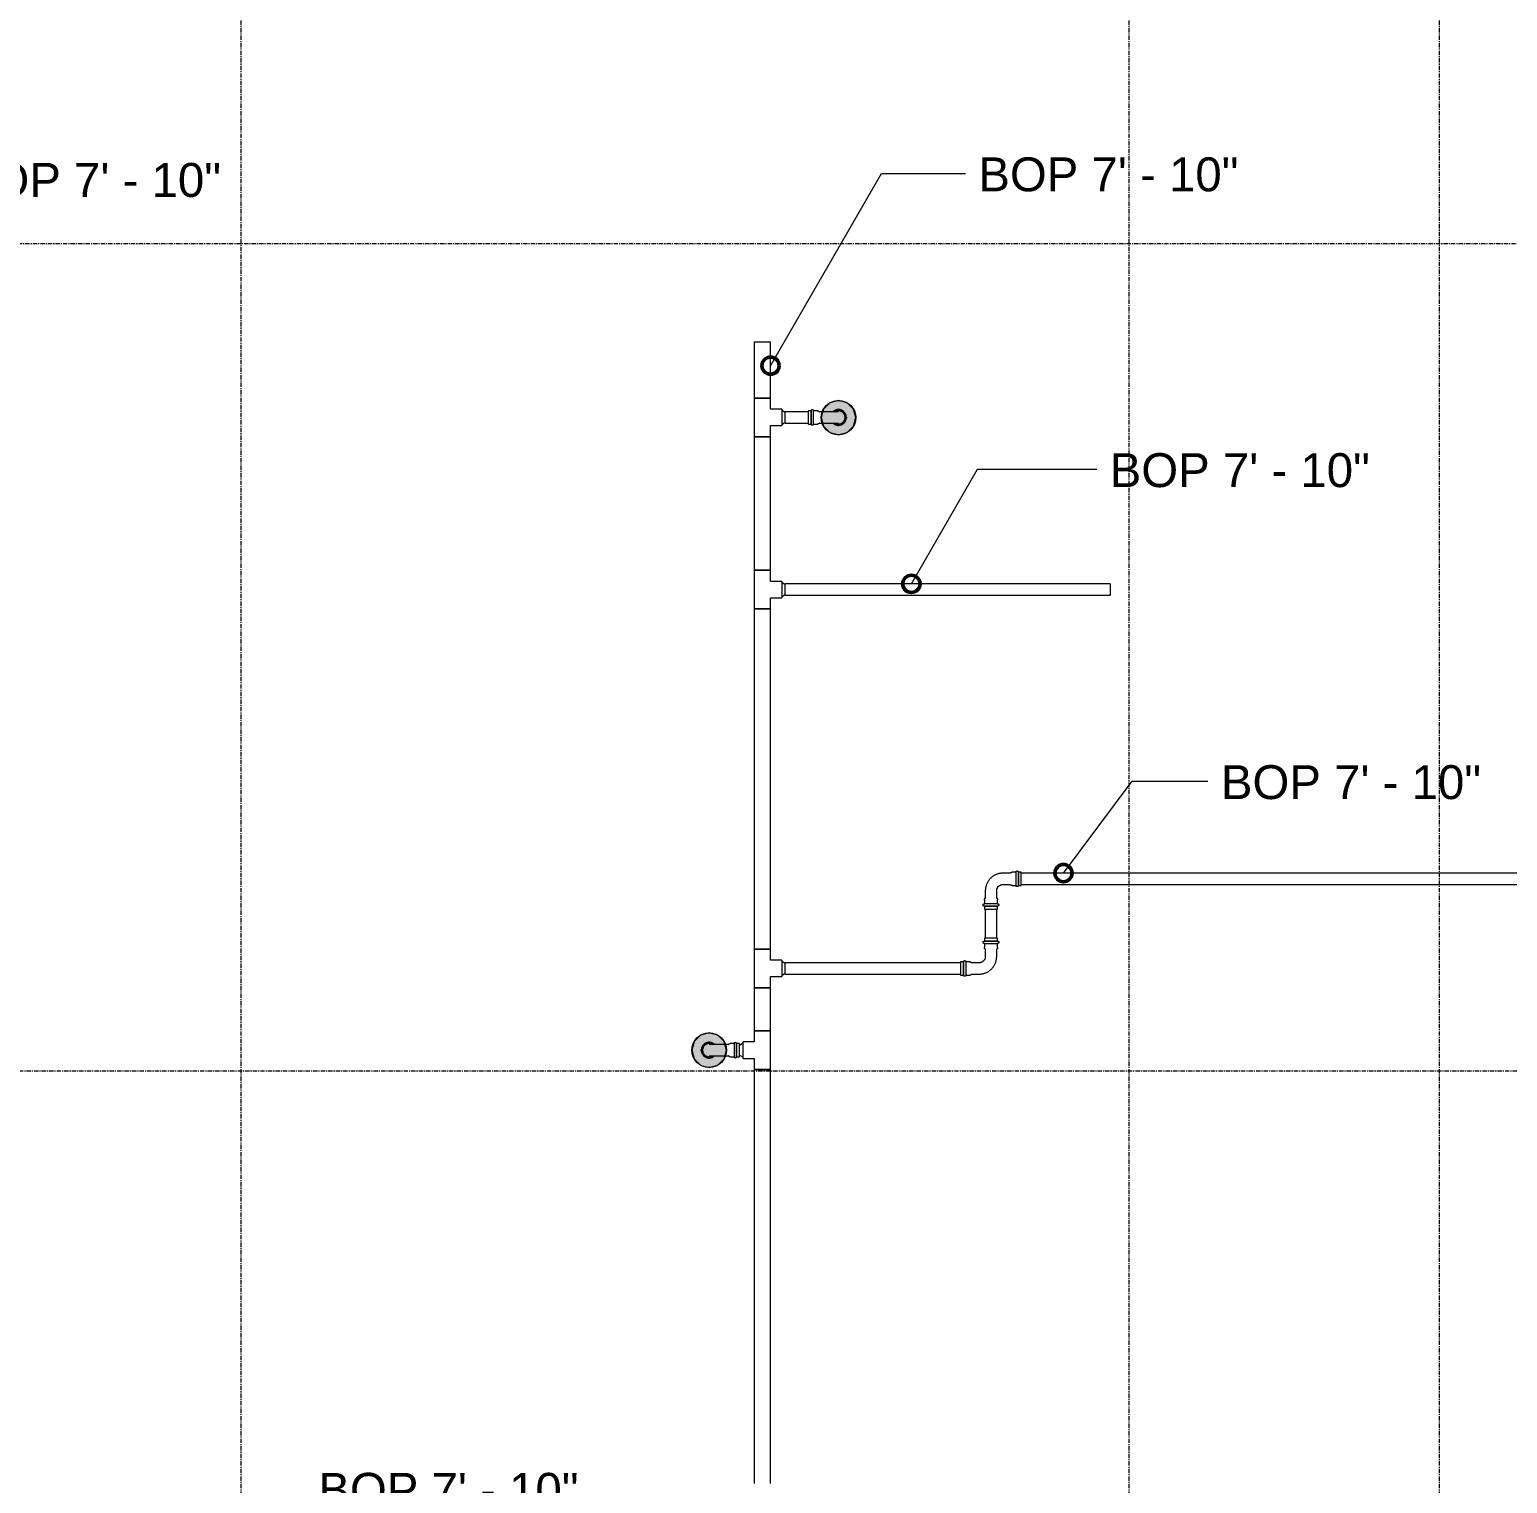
# Model space of a CAD drawing. Header units: inches. Extents: x -3679 to 241, y -496 to 1784.
# Drawn here: x -1932.5 to -1761.1, y 915.2 to 1083.8 of the extents above; entities that cross this region are included whole.
import ezdxf

# ---------------------------------------------------------------- set-up
doc = ezdxf.new("R2010")
doc.units = ezdxf.units.IN
doc.header["$MEASUREMENT"] = 0
doc.linetypes.add('Grid Line', pattern=[0.875, 0.5, -0.125, 0.125, -0.125])
for name, color, linetype, lineweight in [('A-ANNO-NOTE', 250, 'Continuous', 9), ('G-ANNO-DIMS', 251, 'Continuous', 9), ('P-PIPE', 1, 'Continuous', 9), ('P-PIPE-CNTR', 1, 'Continuous', 9), ('S-GRID', 8, 'Continuous', 9)]:
    doc.layers.add(name, color=color, linetype=linetype, lineweight=lineweight)
doc.styles.add('Arial', font='arial.ttf', dxfattribs={"height": 3.934132})

# ---------------------------------------------------------------- blocks, each defined once
blk = doc.blocks.new('Victaulic-VicPress316-Elbow 90-45deg Style P568_P571 - Standard-V2-SECOND LEVEL')
at = {"layer": 'P-PIPE'}
for p, q in [((-3203.7, 731.1), (-3203.7, 730.2)), ((-3202.39, 730.21), (-3202.39, 731.1)), ((-3203.81, 730.05), (-3203.81, 729.6)), ((-3203.05, 729.6), (-3203.81, 729.6)), ((-3203.81, 729.31), (-3203.81, 728.97)), ((-3203.05, 729.31), (-3203.81, 729.31)), ((-3203.81, 728.97), (-3203.05, 728.97)), ((-3202.28, 729.6), (-3203.05, 729.6)), ((-3202.28, 729.31), (-3203.05, 729.31)), ((-3203.05, 728.97), (-3202.28, 728.97)), ((-3202.28, 729.6), (-3202.28, 730.05)), ((-3202.28, 728.97), (-3202.28, 729.31))]:
    blk.add_line(p, q, dxfattribs=at)
at = {"layer": 'P-PIPE', "flags": 128}
for points in [[(-3203.05, 733.4), (-3203.08, 733.4), (-3203.12, 733.4), (-3203.16, 733.4), (-3203.19, 733.39), (-3203.23, 733.38), (-3203.26, 733.38), (-3203.3, 733.37), (-3203.33, 733.36), (-3203.37, 733.34), (-3203.4, 733.33), (-3203.43, 733.32), (-3203.47, 733.3), (-3203.5, 733.28), (-3203.53, 733.26), (-3203.56, 733.24), (-3203.59, 733.22), (-3203.62, 733.2), (-3203.65, 733.18), (-3203.67, 733.15), (-3203.7, 733.13), (-3203.73, 733.1), (-3203.75, 733.07), (-3203.77, 733.04), (-3203.79, 733.01), (-3203.81, 732.98), (-3203.83, 732.95), (-3203.85, 732.92), (-3203.87, 732.89), (-3203.88, 732.85), (-3203.9, 732.82), (-3203.91, 732.79), (-3203.92, 732.75), (-3203.93, 732.72), (-3203.94, 732.68), (-3203.94, 732.65), (-3203.95, 732.61), (-3203.95, 732.57), (-3203.96, 732.54), (-3203.96, 732.5), (-3203.96, 732.46), (-3203.96, 732.43), (-3203.95, 732.39), (-3203.95, 732.35), (-3203.94, 732.32), (-3203.93, 732.28), (-3203.93, 732.25), (-3203.91, 732.21), (-3203.9, 732.18), (-3203.89, 732.14), (-3203.88, 732.11), (-3203.86, 732.08), (-3203.84, 732.05), (-3203.82, 732.01), (-3203.8, 731.98), (-3203.78, 731.95), (-3203.76, 731.92), (-3203.74, 731.9), (-3203.71, 731.87)], [(-3203.05, 733.26), (-3203.08, 733.26), (-3203.11, 733.25), (-3203.14, 733.25), (-3203.17, 733.25), (-3203.2, 733.24), (-3203.23, 733.23), (-3203.26, 733.23), (-3203.29, 733.22), (-3203.32, 733.21), (-3203.34, 733.2), (-3203.37, 733.18), (-3203.4, 733.17), (-3203.43, 733.16), (-3203.45, 733.14), (-3203.48, 733.12), (-3203.5, 733.1), (-3203.53, 733.09), (-3203.55, 733.07), (-3203.57, 733.05), (-3203.6, 733.02), (-3203.62, 733), (-3203.64, 732.98), (-3203.66, 732.95), (-3203.67, 732.93), (-3203.69, 732.9), (-3203.71, 732.88), (-3203.72, 732.85), (-3203.74, 732.82), (-3203.75, 732.8), (-3203.76, 732.77), (-3203.77, 732.74), (-3203.78, 732.71), (-3203.79, 732.68), (-3203.8, 732.65), (-3203.8, 732.62), (-3203.81, 732.59), (-3203.81, 732.56), (-3203.81, 732.53), (-3203.81, 732.5), (-3203.81, 732.47), (-3203.81, 732.44), (-3203.81, 732.41), (-3203.8, 732.38), (-3203.8, 732.35), (-3203.79, 732.32), (-3203.78, 732.29), (-3203.78, 732.26), (-3203.77, 732.23), (-3203.76, 732.2), (-3203.74, 732.17), (-3203.73, 732.14), (-3203.72, 732.12), (-3203.7, 732.1)], [(-3203.7, 732.49), (-3203.7, 732.49), (-3203.7, 732.49), (-3203.7, 732.48), (-3203.7, 732.47), (-3203.7, 732.46), (-3203.7, 732.45), (-3203.7, 732.44), (-3203.7, 732.42), (-3203.7, 732.4), (-3203.7, 732.38), (-3203.7, 732.36), (-3203.7, 732.33), (-3203.7, 732.31), (-3203.7, 732.28), (-3203.7, 732.25), (-3203.7, 732.21), (-3203.7, 732.18), (-3203.7, 732.14), (-3203.7, 732.11), (-3203.7, 732.07), (-3203.7, 732.03), (-3203.7, 731.98), (-3203.7, 731.94), (-3203.7, 731.9), (-3203.7, 731.85), (-3203.7, 731.8), (-3203.7, 731.75), (-3203.7, 731.7), (-3203.7, 731.65), (-3203.7, 731.6), (-3203.7, 731.55), (-3203.7, 731.5), (-3203.7, 731.44), (-3203.7, 731.39), (-3203.7, 731.33), (-3203.7, 731.28), (-3203.7, 731.22), (-3203.7, 731.17), (-3203.7, 731.11), (-3203.7, 731.1)], [(-3202.39, 731.86), (-3202.37, 731.88), (-3202.34, 731.91), (-3202.32, 731.94), (-3202.3, 731.97), (-3202.28, 732), (-3202.26, 732.03), (-3202.24, 732.06), (-3202.23, 732.09), (-3202.21, 732.13), (-3202.2, 732.16), (-3202.18, 732.19), (-3202.17, 732.23), (-3202.16, 732.26), (-3202.15, 732.3), (-3202.15, 732.33), (-3202.14, 732.37), (-3202.14, 732.41), (-3202.14, 732.44), (-3202.13, 732.48), (-3202.13, 732.52), (-3202.14, 732.55), (-3202.14, 732.59), (-3202.14, 732.63), (-3202.15, 732.66), (-3202.16, 732.7), (-3202.17, 732.73), (-3202.18, 732.77), (-3202.19, 732.8), (-3202.2, 732.84), (-3202.22, 732.87), (-3202.23, 732.9), (-3202.25, 732.93), (-3202.27, 732.97), (-3202.29, 733), (-3202.31, 733.03), (-3202.33, 733.06), (-3202.35, 733.08), (-3202.38, 733.11), (-3202.4, 733.14), (-3202.43, 733.16), (-3202.46, 733.19), (-3202.49, 733.21), (-3202.51, 733.23), (-3202.55, 733.25), (-3202.58, 733.27), (-3202.61, 733.29), (-3202.64, 733.31), (-3202.67, 733.32), (-3202.71, 733.34), (-3202.74, 733.35), (-3202.78, 733.36), (-3202.81, 733.37), (-3202.85, 733.38), (-3202.88, 733.39), (-3202.92, 733.39), (-3202.95, 733.4), (-3202.99, 733.4), (-3203.03, 733.4), (-3203.05, 733.4)], [(-3202.39, 732.1), (-3202.37, 732.13), (-3202.36, 732.16), (-3202.34, 732.18), (-3202.33, 732.21), (-3202.32, 732.24), (-3202.31, 732.27), (-3202.3, 732.3), (-3202.3, 732.33), (-3202.29, 732.36), (-3202.29, 732.39), (-3202.28, 732.42), (-3202.28, 732.45), (-3202.28, 732.48), (-3202.28, 732.51), (-3202.28, 732.54), (-3202.28, 732.57), (-3202.29, 732.6), (-3202.29, 732.63), (-3202.3, 732.66), (-3202.31, 732.69), (-3202.32, 732.72), (-3202.33, 732.75), (-3202.34, 732.78), (-3202.35, 732.81), (-3202.36, 732.84), (-3202.38, 732.86), (-3202.39, 732.89), (-3202.41, 732.92), (-3202.43, 732.94), (-3202.44, 732.97), (-3202.46, 732.99), (-3202.48, 733.01), (-3202.51, 733.03), (-3202.53, 733.06), (-3202.55, 733.08), (-3202.58, 733.09), (-3202.6, 733.11), (-3202.62, 733.13), (-3202.65, 733.15), (-3202.68, 733.16), (-3202.7, 733.18), (-3202.73, 733.19), (-3202.76, 733.2), (-3202.79, 733.21), (-3202.82, 733.22), (-3202.85, 733.23), (-3202.88, 733.24), (-3202.91, 733.24), (-3202.94, 733.25), (-3202.97, 733.25), (-3203, 733.26), (-3203.03, 733.26), (-3203.05, 733.26)], [(-3202.39, 731.1), (-3202.39, 731.15), (-3202.39, 731.21), (-3202.39, 731.26), (-3202.39, 731.32), (-3202.39, 731.37), (-3202.39, 731.43), (-3202.39, 731.48), (-3202.39, 731.54), (-3202.39, 731.59), (-3202.39, 731.64), (-3202.39, 731.69), (-3202.39, 731.74), (-3202.39, 731.79), (-3202.39, 731.84), (-3202.39, 731.88), (-3202.39, 731.93), (-3202.39, 731.97), (-3202.39, 732.02), (-3202.39, 732.06), (-3202.39, 732.1), (-3202.39, 732.13), (-3202.39, 732.17), (-3202.39, 732.21), (-3202.39, 732.24), (-3202.39, 732.27), (-3202.39, 732.3), (-3202.39, 732.33), (-3202.39, 732.35), (-3202.39, 732.37), (-3202.39, 732.4), (-3202.39, 732.41), (-3202.39, 732.43), (-3202.39, 732.45), (-3202.39, 732.46), (-3202.39, 732.47), (-3202.39, 732.48), (-3202.39, 732.48), (-3202.39, 732.49), (-3202.39, 732.49), (-3202.39, 732.49)], [(-3203.81, 729.31), (-3203.82, 729.31), (-3203.82, 729.31), (-3203.83, 729.31), (-3203.84, 729.31), (-3203.84, 729.31), (-3203.85, 729.31), (-3203.85, 729.31), (-3203.86, 729.32), (-3203.86, 729.32), (-3203.87, 729.32), (-3203.87, 729.32), (-3203.88, 729.32), (-3203.88, 729.33), (-3203.89, 729.33), (-3203.89, 729.33), (-3203.9, 729.34), (-3203.9, 729.34), (-3203.91, 729.34), (-3203.91, 729.35), (-3203.92, 729.35), (-3203.92, 729.36), (-3203.92, 729.36), (-3203.93, 729.37), (-3203.93, 729.37), (-3203.93, 729.38), (-3203.94, 729.38), (-3203.94, 729.39), (-3203.94, 729.39), (-3203.95, 729.4), (-3203.95, 729.4), (-3203.95, 729.41), (-3203.95, 729.41), (-3203.95, 729.42), (-3203.95, 729.42), (-3203.96, 729.43), (-3203.96, 729.44), (-3203.96, 729.44), (-3203.96, 729.45), (-3203.96, 729.45), (-3203.96, 729.46), (-3203.96, 729.46), (-3203.96, 729.47), (-3203.96, 729.48), (-3203.96, 729.48), (-3203.95, 729.49), (-3203.95, 729.49), (-3203.95, 729.5), (-3203.95, 729.5), (-3203.95, 729.51), (-3203.94, 729.51), (-3203.94, 729.52), (-3203.94, 729.52), (-3203.94, 729.53), (-3203.93, 729.53), (-3203.93, 729.54), (-3203.93, 729.54), (-3203.92, 729.55), (-3203.92, 729.55), (-3203.92, 729.56), (-3203.91, 729.56), (-3203.91, 729.57), (-3203.9, 729.57), (-3203.9, 729.57), (-3203.89, 729.58), (-3203.89, 729.58), (-3203.88, 729.58), (-3203.88, 729.58), (-3203.87, 729.59), (-3203.87, 729.59), (-3203.86, 729.59), (-3203.86, 729.59), (-3203.85, 729.59), (-3203.84, 729.6), (-3203.84, 729.6), (-3203.83, 729.6), (-3203.83, 729.6), (-3203.82, 729.6), (-3203.82, 729.6), (-3203.81, 729.6)], [(-3203.81, 730.05), (-3203.81, 730.06), (-3203.81, 730.07), (-3203.81, 730.08), (-3203.81, 730.09), (-3203.81, 730.11), (-3203.8, 730.12), (-3203.8, 730.13), (-3203.8, 730.14), (-3203.8, 730.15), (-3203.79, 730.16), (-3203.79, 730.17), (-3203.78, 730.18), (-3203.78, 730.19), (-3203.77, 730.2), (-3203.76, 730.2), (-3203.76, 730.21), (-3203.75, 730.22), (-3203.74, 730.23), (-3203.74, 730.24), (-3203.73, 730.25), (-3203.72, 730.25), (-3203.71, 730.26), (-3203.71, 730.27), (-3203.7, 730.27)], [(-3203.05, 729.6), (-3203.08, 729.6), (-3203.11, 729.6), (-3203.14, 729.6), (-3203.17, 729.6), (-3203.2, 729.6), (-3203.23, 729.6), (-3203.26, 729.6), (-3203.29, 729.6), (-3203.32, 729.6), (-3203.34, 729.6), (-3203.37, 729.6), (-3203.4, 729.6), (-3203.43, 729.6), (-3203.45, 729.6), (-3203.48, 729.6), (-3203.5, 729.6), (-3203.53, 729.6), (-3203.55, 729.6), (-3203.57, 729.6), (-3203.6, 729.6), (-3203.62, 729.6), (-3203.64, 729.6), (-3203.66, 729.6), (-3203.67, 729.6), (-3203.69, 729.6), (-3203.71, 729.6), (-3203.72, 729.6), (-3203.74, 729.6), (-3203.75, 729.6), (-3203.76, 729.6), (-3203.77, 729.6), (-3203.78, 729.6), (-3203.79, 729.6), (-3203.8, 729.6), (-3203.8, 729.6), (-3203.81, 729.6), (-3203.81, 729.6), (-3203.81, 729.6), (-3203.81, 729.6), (-3203.81, 729.6)], [(-3203.81, 729.6), (-3203.81, 729.6), (-3203.81, 729.6), (-3203.81, 729.6), (-3203.8, 729.6), (-3203.8, 729.6), (-3203.79, 729.6), (-3203.78, 729.6), (-3203.77, 729.6)], [(-3203.77, 729.31), (-3203.78, 729.31), (-3203.79, 729.31), (-3203.8, 729.31), (-3203.8, 729.31), (-3203.81, 729.31), (-3203.81, 729.31), (-3203.81, 729.31), (-3203.81, 729.31), (-3203.81, 729.31)], [(-3203.81, 729.31), (-3203.81, 729.31), (-3203.81, 729.31), (-3203.81, 729.31), (-3203.8, 729.31), (-3203.8, 729.31), (-3203.79, 729.31), (-3203.78, 729.31), (-3203.77, 729.31), (-3203.76, 729.31), (-3203.75, 729.31), (-3203.74, 729.31), (-3203.73, 729.31), (-3203.71, 729.31), (-3203.7, 729.31), (-3203.68, 729.31), (-3203.66, 729.31), (-3203.64, 729.31), (-3203.62, 729.31), (-3203.6, 729.31), (-3203.58, 729.31), (-3203.56, 729.31), (-3203.53, 729.31), (-3203.51, 729.31), (-3203.49, 729.31), (-3203.46, 729.31), (-3203.43, 729.31), (-3203.41, 729.31), (-3203.38, 729.31), (-3203.35, 729.31), (-3203.32, 729.31), (-3203.29, 729.31), (-3203.27, 729.31), (-3203.24, 729.31), (-3203.21, 729.31), (-3203.18, 729.31), (-3203.15, 729.31), (-3203.12, 729.31), (-3203.08, 729.31), (-3203.05, 729.31), (-3203.05, 729.31)], [(-3202.28, 729.6), (-3202.28, 729.6), (-3202.28, 729.6), (-3202.29, 729.6), (-3202.29, 729.6), (-3202.29, 729.6), (-3202.3, 729.6), (-3202.31, 729.6), (-3202.32, 729.6), (-3202.33, 729.6), (-3202.34, 729.6), (-3202.35, 729.6), (-3202.37, 729.6), (-3202.38, 729.6), (-3202.4, 729.6), (-3202.41, 729.6), (-3202.43, 729.6), (-3202.45, 729.6), (-3202.47, 729.6), (-3202.49, 729.6), (-3202.51, 729.6), (-3202.53, 729.6), (-3202.56, 729.6), (-3202.58, 729.6), (-3202.61, 729.6), (-3202.63, 729.6), (-3202.66, 729.6), (-3202.68, 729.6), (-3202.71, 729.6), (-3202.74, 729.6), (-3202.77, 729.6), (-3202.8, 729.6), (-3202.83, 729.6), (-3202.86, 729.6), (-3202.89, 729.6), (-3202.92, 729.6), (-3202.95, 729.6), (-3202.98, 729.6), (-3203.01, 729.6), (-3203.04, 729.6), (-3203.05, 729.6)], [(-3203.05, 729.31), (-3203.02, 729.31), (-3202.98, 729.31), (-3202.95, 729.31), (-3202.92, 729.31), (-3202.89, 729.31), (-3202.86, 729.31), (-3202.83, 729.31), (-3202.8, 729.31), (-3202.78, 729.31), (-3202.75, 729.31), (-3202.72, 729.31), (-3202.69, 729.31), (-3202.67, 729.31), (-3202.64, 729.31), (-3202.61, 729.31), (-3202.59, 729.31), (-3202.56, 729.31), (-3202.54, 729.31), (-3202.52, 729.31), (-3202.5, 729.31), (-3202.48, 729.31), (-3202.46, 729.31), (-3202.44, 729.31), (-3202.42, 729.31), (-3202.4, 729.31), (-3202.39, 729.31), (-3202.37, 729.31), (-3202.36, 729.31), (-3202.34, 729.31), (-3202.33, 729.31), (-3202.32, 729.31), (-3202.31, 729.31), (-3202.3, 729.31), (-3202.3, 729.31), (-3202.29, 729.31), (-3202.29, 729.31), (-3202.28, 729.31), (-3202.28, 729.31), (-3202.28, 729.31), (-3202.28, 729.31)], [(-3202.39, 730.27), (-3202.38, 730.26), (-3202.37, 730.26), (-3202.36, 730.25), (-3202.36, 730.24), (-3202.35, 730.23), (-3202.34, 730.22), (-3202.33, 730.22), (-3202.33, 730.21), (-3202.32, 730.2), (-3202.32, 730.19), (-3202.31, 730.18), (-3202.31, 730.17), (-3202.3, 730.16), (-3202.3, 730.15), (-3202.29, 730.14), (-3202.29, 730.13), (-3202.29, 730.12), (-3202.29, 730.11), (-3202.28, 730.1), (-3202.28, 730.09), (-3202.28, 730.07), (-3202.28, 730.06), (-3202.28, 730.05), (-3202.28, 730.05)], [(-3202.32, 729.6), (-3202.31, 729.6), (-3202.3, 729.6), (-3202.3, 729.6), (-3202.29, 729.6), (-3202.29, 729.6), (-3202.28, 729.6), (-3202.28, 729.6), (-3202.28, 729.6), (-3202.28, 729.6)], [(-3202.28, 729.31), (-3202.28, 729.31), (-3202.28, 729.31), (-3202.29, 729.31), (-3202.29, 729.31), (-3202.29, 729.31), (-3202.3, 729.31), (-3202.31, 729.31), (-3202.32, 729.31)], [(-3202.28, 729.6), (-3202.27, 729.6), (-3202.27, 729.6), (-3202.26, 729.6), (-3202.26, 729.6), (-3202.25, 729.6), (-3202.24, 729.6), (-3202.24, 729.59), (-3202.23, 729.59), (-3202.23, 729.59), (-3202.22, 729.59), (-3202.22, 729.59), (-3202.21, 729.58), (-3202.21, 729.58), (-3202.2, 729.58), (-3202.2, 729.57), (-3202.19, 729.57), (-3202.19, 729.57), (-3202.18, 729.56), (-3202.18, 729.56), (-3202.18, 729.56), (-3202.17, 729.55), (-3202.17, 729.55), (-3202.16, 729.54), (-3202.16, 729.54), (-3202.16, 729.53), (-3202.15, 729.53), (-3202.15, 729.52), (-3202.15, 729.52), (-3202.15, 729.51), (-3202.14, 729.51), (-3202.14, 729.5), (-3202.14, 729.5), (-3202.14, 729.49), (-3202.14, 729.48), (-3202.14, 729.48), (-3202.14, 729.47), (-3202.13, 729.47), (-3202.13, 729.46), (-3202.13, 729.46), (-3202.13, 729.45), (-3202.13, 729.44), (-3202.13, 729.44), (-3202.14, 729.43), (-3202.14, 729.43), (-3202.14, 729.42), (-3202.14, 729.42), (-3202.14, 729.41), (-3202.14, 729.4), (-3202.14, 729.4), (-3202.15, 729.39), (-3202.15, 729.39), (-3202.15, 729.38), (-3202.16, 729.38), (-3202.16, 729.37), (-3202.16, 729.37), (-3202.17, 729.36), (-3202.17, 729.36), (-3202.17, 729.35), (-3202.18, 729.35), (-3202.18, 729.35), (-3202.19, 729.34), (-3202.19, 729.34), (-3202.19, 729.34), (-3202.2, 729.33), (-3202.2, 729.33), (-3202.21, 729.33), (-3202.21, 729.32), (-3202.22, 729.32), (-3202.23, 729.32), (-3202.23, 729.32), (-3202.24, 729.32), (-3202.24, 729.31), (-3202.25, 729.31), (-3202.25, 729.31), (-3202.26, 729.31), (-3202.26, 729.31), (-3202.27, 729.31), (-3202.28, 729.31), (-3202.28, 729.31)]]:
    blk.add_lwpolyline(points, dxfattribs=at)
blk = doc.blocks.new('Victaulic-VicPress316-Elbow 90-45deg Style P568_P571 - Standard-V1-SECOND LEVEL')
at = {"layer": 'P-PIPE'}
for p, q in [((-0.77, 3.52), (-0.77, 3.18)), ((0.77, 3.52), (-0.77, 3.52)), ((0.77, 3.18), (0.77, 3.52)), ((-0.77, 3.18), (0.77, 3.18)), ((-0.77, 2.89), (-0.77, 2.44)), ((-0.77, 2.89), (0.77, 2.89)), ((-0.66, 2.28), (-0.66, 1.39)), ((0.66, 1.39), (0.66, 2.28)), ((0.77, 2.44), (0.77, 2.89)), ((-3.18, 0.77), (-3.52, 0.77)), ((-3.52, 0.77), (-3.52, -0.77)), ((-3.18, -0.77), (-3.18, 0.77)), ((-2.44, 0.77), (-2.89, 0.77)), ((-2.89, -0.77), (-2.89, 0.77)), ((-1.39, 0.66), (-2.28, 0.66)), ((-3.52, -0.77), (-3.18, -0.77)), ((-2.89, -0.77), (-2.44, -0.77)), ((-2.28, -0.66), (-1.39, -0.66))]:
    blk.add_line(p, q, dxfattribs=at)
at = {"layer": 'P-PIPE', "flags": 128}
for points in [[(-0.77, 2.89), (-0.77, 2.89), (-0.78, 2.89), (-0.78, 2.89), (-0.79, 2.89), (-0.8, 2.89), (-0.8, 2.89), (-0.81, 2.9), (-0.81, 2.9), (-0.82, 2.9), (-0.82, 2.9), (-0.83, 2.9), (-0.83, 2.91), (-0.84, 2.91), (-0.84, 2.91), (-0.85, 2.92), (-0.85, 2.92), (-0.86, 2.92), (-0.86, 2.93), (-0.87, 2.93), (-0.87, 2.93), (-0.87, 2.94), (-0.88, 2.94), (-0.88, 2.95), (-0.89, 2.95), (-0.89, 2.96), (-0.89, 2.96), (-0.89, 2.97), (-0.9, 2.97), (-0.9, 2.98), (-0.9, 2.98), (-0.9, 2.99), (-0.91, 2.99), (-0.91, 3), (-0.91, 3.01), (-0.91, 3.01), (-0.91, 3.02), (-0.91, 3.02), (-0.91, 3.03), (-0.91, 3.03), (-0.91, 3.04), (-0.91, 3.05), (-0.91, 3.05), (-0.91, 3.06), (-0.91, 3.06), (-0.91, 3.07), (-0.91, 3.07), (-0.91, 3.08), (-0.9, 3.09), (-0.9, 3.09), (-0.9, 3.1), (-0.9, 3.1), (-0.89, 3.11), (-0.89, 3.11), (-0.89, 3.12), (-0.88, 3.12), (-0.88, 3.13), (-0.88, 3.13), (-0.87, 3.14), (-0.87, 3.14), (-0.86, 3.14), (-0.86, 3.15), (-0.86, 3.15), (-0.85, 3.15), (-0.85, 3.16), (-0.84, 3.16), (-0.84, 3.16), (-0.83, 3.17), (-0.83, 3.17), (-0.82, 3.17), (-0.82, 3.17), (-0.81, 3.17), (-0.8, 3.18), (-0.8, 3.18), (-0.79, 3.18), (-0.79, 3.18), (-0.78, 3.18), (-0.78, 3.18), (-0.77, 3.18), (-0.77, 3.18)], [(0.77, 3.18), (0.77, 3.18), (0.76, 3.18), (0.76, 3.18), (0.76, 3.18), (0.75, 3.18), (0.74, 3.18), (0.74, 3.18), (0.73, 3.18), (0.72, 3.18), (0.71, 3.18), (0.69, 3.18), (0.68, 3.18), (0.67, 3.18), (0.65, 3.18), (0.63, 3.18), (0.61, 3.18), (0.6, 3.18), (0.58, 3.18), (0.56, 3.18), (0.53, 3.18), (0.51, 3.18), (0.49, 3.18), (0.46, 3.18), (0.44, 3.18), (0.41, 3.18), (0.39, 3.18), (0.36, 3.18), (0.33, 3.18), (0.31, 3.18), (0.28, 3.18), (0.25, 3.18), (0.22, 3.18), (0.19, 3.18), (0.16, 3.18), (0.13, 3.18), (0.1, 3.18), (0.07, 3.18), (0.04, 3.18), (0.01, 3.18), (-0.02, 3.18), (-0.05, 3.18), (-0.08, 3.18), (-0.11, 3.18), (-0.14, 3.18), (-0.17, 3.18), (-0.2, 3.18), (-0.23, 3.18), (-0.26, 3.18), (-0.29, 3.18), (-0.32, 3.18), (-0.35, 3.18), (-0.37, 3.18), (-0.4, 3.18), (-0.43, 3.18), (-0.45, 3.18), (-0.48, 3.18), (-0.5, 3.18), (-0.52, 3.18), (-0.54, 3.18), (-0.57, 3.18), (-0.59, 3.18), (-0.6, 3.18), (-0.62, 3.18), (-0.64, 3.18), (-0.66, 3.18), (-0.67, 3.18), (-0.69, 3.18), (-0.7, 3.18), (-0.71, 3.18), (-0.72, 3.18), (-0.73, 3.18), (-0.74, 3.18), (-0.75, 3.18), (-0.75, 3.18), (-0.76, 3.18), (-0.76, 3.18), (-0.77, 3.18), (-0.77, 3.18), (-0.77, 3.18)], [(-0.77, 3.18), (-0.77, 3.18), (-0.76, 3.18), (-0.76, 3.18), (-0.76, 3.18), (-0.75, 3.18), (-0.74, 3.18), (-0.74, 3.18), (-0.73, 3.18)], [(-0.77, 2.89), (-0.77, 2.89), (-0.76, 2.89), (-0.76, 2.89), (-0.76, 2.89), (-0.75, 2.89), (-0.74, 2.89), (-0.74, 2.89), (-0.73, 2.89), (-0.72, 2.89), (-0.71, 2.89), (-0.69, 2.89), (-0.68, 2.89), (-0.67, 2.89), (-0.65, 2.89), (-0.63, 2.89), (-0.61, 2.89), (-0.6, 2.89), (-0.58, 2.89), (-0.56, 2.89), (-0.53, 2.89), (-0.51, 2.89), (-0.49, 2.89), (-0.46, 2.89), (-0.44, 2.89), (-0.41, 2.89), (-0.39, 2.89), (-0.36, 2.89), (-0.33, 2.89), (-0.31, 2.89), (-0.28, 2.89), (-0.25, 2.89), (-0.22, 2.89), (-0.19, 2.89), (-0.16, 2.89), (-0.13, 2.89), (-0.1, 2.89), (-0.07, 2.89), (-0.04, 2.89), (-0.01, 2.89), (0.02, 2.89), (0.05, 2.89), (0.08, 2.89), (0.11, 2.89), (0.14, 2.89), (0.17, 2.89), (0.2, 2.89), (0.23, 2.89), (0.26, 2.89), (0.29, 2.89), (0.32, 2.89), (0.35, 2.89), (0.37, 2.89), (0.4, 2.89), (0.43, 2.89), (0.45, 2.89), (0.48, 2.89), (0.5, 2.89), (0.52, 2.89), (0.54, 2.89), (0.57, 2.89), (0.59, 2.89), (0.6, 2.89), (0.62, 2.89), (0.64, 2.89), (0.66, 2.89), (0.67, 2.89), (0.69, 2.89), (0.7, 2.89), (0.71, 2.89), (0.72, 2.89), (0.73, 2.89), (0.74, 2.89), (0.75, 2.89), (0.75, 2.89), (0.76, 2.89), (0.76, 2.89), (0.77, 2.89), (0.77, 2.89), (0.77, 2.89)], [(-0.72, 2.89), (-0.73, 2.89), (-0.74, 2.89), (-0.75, 2.89), (-0.75, 2.89), (-0.76, 2.89), (-0.76, 2.89), (-0.77, 2.89), (-0.77, 2.89), (-0.77, 2.89)], [(-0.66, 2.22), (-0.67, 2.23), (-0.67, 2.23), (-0.68, 2.24), (-0.69, 2.25), (-0.7, 2.26), (-0.7, 2.27), (-0.71, 2.27), (-0.72, 2.28), (-0.72, 2.29), (-0.73, 2.3), (-0.73, 2.31), (-0.74, 2.32), (-0.74, 2.33), (-0.75, 2.34), (-0.75, 2.35), (-0.76, 2.36), (-0.76, 2.37), (-0.76, 2.38), (-0.76, 2.39), (-0.76, 2.4), (-0.77, 2.42), (-0.77, 2.43), (-0.77, 2.44), (-0.77, 2.44)], [(0.77, 2.44), (0.77, 2.43), (0.77, 2.42), (0.76, 2.41), (0.76, 2.4), (0.76, 2.38), (0.76, 2.37), (0.76, 2.36), (0.75, 2.35), (0.75, 2.34), (0.74, 2.33), (0.74, 2.32), (0.74, 2.31), (0.73, 2.3), (0.72, 2.29), (0.72, 2.29), (0.71, 2.28), (0.71, 2.27), (0.7, 2.26), (0.69, 2.25), (0.68, 2.24), (0.68, 2.24), (0.67, 2.23), (0.66, 2.22), (0.66, 2.22)], [(0.72, 3.18), (0.73, 3.18), (0.74, 3.18), (0.75, 3.18), (0.75, 3.18), (0.76, 3.18), (0.76, 3.18), (0.77, 3.18), (0.77, 3.18), (0.77, 3.18)], [(0.77, 2.89), (0.77, 2.89), (0.76, 2.89), (0.76, 2.89), (0.76, 2.89), (0.75, 2.89), (0.74, 2.89), (0.74, 2.89), (0.73, 2.89)], [(0.77, 3.18), (0.77, 3.18), (0.78, 3.18), (0.78, 3.18), (0.79, 3.18), (0.8, 3.18), (0.8, 3.18), (0.81, 3.18), (0.81, 3.17), (0.82, 3.17), (0.82, 3.17), (0.83, 3.17), (0.83, 3.17), (0.84, 3.16), (0.84, 3.16), (0.85, 3.16), (0.85, 3.15), (0.86, 3.15), (0.86, 3.15), (0.87, 3.14), (0.87, 3.14), (0.87, 3.13), (0.88, 3.13), (0.88, 3.12), (0.89, 3.12), (0.89, 3.11), (0.89, 3.11), (0.89, 3.1), (0.9, 3.1), (0.9, 3.09), (0.9, 3.09), (0.9, 3.08), (0.91, 3.08), (0.91, 3.07), (0.91, 3.07), (0.91, 3.06), (0.91, 3.05), (0.91, 3.05), (0.91, 3.04), (0.91, 3.04), (0.91, 3.03), (0.91, 3.03), (0.91, 3.02), (0.91, 3.01), (0.91, 3.01), (0.91, 3), (0.91, 3), (0.91, 2.99), (0.9, 2.99), (0.9, 2.98), (0.9, 2.98), (0.9, 2.97), (0.89, 2.97), (0.89, 2.96), (0.89, 2.96), (0.88, 2.95), (0.88, 2.95), (0.88, 2.94), (0.87, 2.94), (0.87, 2.93), (0.86, 2.93), (0.86, 2.92), (0.86, 2.92), (0.85, 2.92), (0.85, 2.91), (0.84, 2.91), (0.84, 2.91), (0.83, 2.91), (0.83, 2.9), (0.82, 2.9), (0.82, 2.9), (0.81, 2.9), (0.8, 2.9), (0.8, 2.89), (0.79, 2.89), (0.79, 2.89), (0.78, 2.89), (0.78, 2.89), (0.77, 2.89), (0.77, 2.89)], [(-3.18, 0.77), (-3.18, 0.77), (-3.18, 0.78), (-3.18, 0.78), (-3.18, 0.79), (-3.18, 0.8), (-3.18, 0.8), (-3.18, 0.81), (-3.17, 0.81), (-3.17, 0.82), (-3.17, 0.82), (-3.17, 0.83), (-3.17, 0.83), (-3.16, 0.84), (-3.16, 0.84), (-3.16, 0.85), (-3.15, 0.85), (-3.15, 0.86), (-3.15, 0.86), (-3.14, 0.87), (-3.14, 0.87), (-3.13, 0.87), (-3.13, 0.88), (-3.12, 0.88), (-3.12, 0.89), (-3.11, 0.89), (-3.11, 0.89), (-3.1, 0.89), (-3.1, 0.9), (-3.09, 0.9), (-3.09, 0.9), (-3.08, 0.9), (-3.08, 0.91), (-3.07, 0.91), (-3.07, 0.91), (-3.06, 0.91), (-3.05, 0.91), (-3.05, 0.91), (-3.04, 0.91), (-3.04, 0.91), (-3.03, 0.91), (-3.03, 0.91), (-3.02, 0.91), (-3.01, 0.91), (-3.01, 0.91), (-3, 0.91), (-3, 0.91), (-2.99, 0.91), (-2.99, 0.9), (-2.98, 0.9), (-2.98, 0.9), (-2.97, 0.9), (-2.97, 0.89), (-2.96, 0.89), (-2.96, 0.89), (-2.95, 0.88), (-2.95, 0.88), (-2.94, 0.88), (-2.94, 0.87), (-2.93, 0.87), (-2.93, 0.86), (-2.92, 0.86), (-2.92, 0.86), (-2.92, 0.85), (-2.91, 0.85), (-2.91, 0.84), (-2.91, 0.84), (-2.91, 0.83), (-2.9, 0.83), (-2.9, 0.82), (-2.9, 0.82), (-2.9, 0.81), (-2.9, 0.8), (-2.89, 0.8), (-2.89, 0.79), (-2.89, 0.79), (-2.89, 0.78), (-2.89, 0.78), (-2.89, 0.77), (-2.89, 0.77)], [(-3.18, 0.77), (-3.18, 0.77), (-3.18, 0.76), (-3.18, 0.76), (-3.18, 0.76), (-3.18, 0.75), (-3.18, 0.74), (-3.18, 0.74), (-3.18, 0.73), (-3.18, 0.72), (-3.18, 0.71), (-3.18, 0.69), (-3.18, 0.68), (-3.18, 0.67), (-3.18, 0.65), (-3.18, 0.63), (-3.18, 0.61), (-3.18, 0.6), (-3.18, 0.58), (-3.18, 0.56), (-3.18, 0.53), (-3.18, 0.51), (-3.18, 0.49), (-3.18, 0.46), (-3.18, 0.44), (-3.18, 0.41), (-3.18, 0.39), (-3.18, 0.36), (-3.18, 0.33), (-3.18, 0.31), (-3.18, 0.28), (-3.18, 0.25), (-3.18, 0.22), (-3.18, 0.19), (-3.18, 0.16), (-3.18, 0.13), (-3.18, 0.1), (-3.18, 0.07), (-3.18, 0.04), (-3.18, 0.01), (-3.18, -0.02), (-3.18, -0.05), (-3.18, -0.08), (-3.18, -0.11), (-3.18, -0.14), (-3.18, -0.17), (-3.18, -0.2), (-3.18, -0.23), (-3.18, -0.26), (-3.18, -0.29), (-3.18, -0.32), (-3.18, -0.35), (-3.18, -0.37), (-3.18, -0.4), (-3.18, -0.43), (-3.18, -0.45), (-3.18, -0.48), (-3.18, -0.5), (-3.18, -0.52), (-3.18, -0.54), (-3.18, -0.57), (-3.18, -0.59), (-3.18, -0.6), (-3.18, -0.62), (-3.18, -0.64), (-3.18, -0.66), (-3.18, -0.67), (-3.18, -0.69), (-3.18, -0.7), (-3.18, -0.71), (-3.18, -0.72), (-3.18, -0.73), (-3.18, -0.74), (-3.18, -0.75), (-3.18, -0.75), (-3.18, -0.76), (-3.18, -0.76), (-3.18, -0.77), (-3.18, -0.77), (-3.18, -0.77)], [(-3.18, 0.72), (-3.18, 0.73), (-3.18, 0.74), (-3.18, 0.75), (-3.18, 0.75), (-3.18, 0.76), (-3.18, 0.76), (-3.18, 0.77), (-3.18, 0.77), (-3.18, 0.77)], [(-2.89, -0.77), (-2.89, -0.77), (-2.89, -0.76), (-2.89, -0.76), (-2.89, -0.76), (-2.89, -0.75), (-2.89, -0.74), (-2.89, -0.74), (-2.89, -0.73), (-2.89, -0.72), (-2.89, -0.71), (-2.89, -0.69), (-2.89, -0.68), (-2.89, -0.67), (-2.89, -0.65), (-2.89, -0.63), (-2.89, -0.61), (-2.89, -0.6), (-2.89, -0.58), (-2.89, -0.56), (-2.89, -0.53), (-2.89, -0.51), (-2.89, -0.49), (-2.89, -0.46), (-2.89, -0.44), (-2.89, -0.41), (-2.89, -0.39), (-2.89, -0.36), (-2.89, -0.33), (-2.89, -0.31), (-2.89, -0.28), (-2.89, -0.25), (-2.89, -0.22), (-2.89, -0.19), (-2.89, -0.16), (-2.89, -0.13), (-2.89, -0.1), (-2.89, -0.07), (-2.89, -0.04), (-2.89, -0.01), (-2.89, 0.02), (-2.89, 0.05), (-2.89, 0.08), (-2.89, 0.11), (-2.89, 0.14), (-2.89, 0.17), (-2.89, 0.2), (-2.89, 0.23), (-2.89, 0.26), (-2.89, 0.29), (-2.89, 0.32), (-2.89, 0.35), (-2.89, 0.37), (-2.89, 0.4), (-2.89, 0.43), (-2.89, 0.45), (-2.89, 0.48), (-2.89, 0.5), (-2.89, 0.52), (-2.89, 0.54), (-2.89, 0.57), (-2.89, 0.59), (-2.89, 0.6), (-2.89, 0.62), (-2.89, 0.64), (-2.89, 0.66), (-2.89, 0.67), (-2.89, 0.69), (-2.89, 0.7), (-2.89, 0.71), (-2.89, 0.72), (-2.89, 0.73), (-2.89, 0.74), (-2.89, 0.75), (-2.89, 0.75), (-2.89, 0.76), (-2.89, 0.76), (-2.89, 0.77), (-2.89, 0.77), (-2.89, 0.77)], [(-2.89, 0.77), (-2.89, 0.77), (-2.89, 0.76), (-2.89, 0.76), (-2.89, 0.76), (-2.89, 0.75), (-2.89, 0.74), (-2.89, 0.74), (-2.89, 0.73)], [(-2.44, 0.77), (-2.43, 0.77), (-2.42, 0.77), (-2.41, 0.76), (-2.4, 0.76), (-2.38, 0.76), (-2.37, 0.76), (-2.36, 0.76), (-2.35, 0.75), (-2.34, 0.75), (-2.33, 0.74), (-2.32, 0.74), (-2.31, 0.74), (-2.3, 0.73), (-2.29, 0.72), (-2.29, 0.72), (-2.28, 0.71), (-2.27, 0.71), (-2.26, 0.7), (-2.25, 0.69), (-2.24, 0.68), (-2.24, 0.68), (-2.23, 0.67), (-2.22, 0.66), (-2.22, 0.66)], [(-0.66, 1.39), (-0.66, 1.36), (-0.66, 1.33), (-0.66, 1.3), (-0.67, 1.28), (-0.67, 1.25), (-0.68, 1.22), (-0.69, 1.19), (-0.69, 1.16), (-0.7, 1.13), (-0.72, 1.11), (-0.73, 1.08), (-0.74, 1.05), (-0.75, 1.03), (-0.77, 1), (-0.79, 0.98), (-0.8, 0.95), (-0.82, 0.93), (-0.84, 0.91), (-0.86, 0.89), (-0.88, 0.87), (-0.9, 0.85), (-0.92, 0.83), (-0.95, 0.81), (-0.97, 0.79), (-1, 0.77), (-1.02, 0.76), (-1.05, 0.74), (-1.07, 0.73), (-1.1, 0.72), (-1.13, 0.71), (-1.15, 0.7), (-1.18, 0.69), (-1.21, 0.68), (-1.24, 0.67), (-1.27, 0.67), (-1.3, 0.66), (-1.33, 0.66), (-1.36, 0.66), (-1.39, 0.66), (-1.39, 0.66)], [(-1.39, -0.66), (-1.31, -0.66), (-1.23, -0.65), (-1.15, -0.64), (-1.07, -0.63), (-0.99, -0.62), (-0.91, -0.6), (-0.83, -0.58), (-0.75, -0.55), (-0.67, -0.53), (-0.59, -0.5), (-0.52, -0.46), (-0.45, -0.43), (-0.37, -0.39), (-0.3, -0.34), (-0.24, -0.3), (-0.17, -0.25), (-0.1, -0.2), (-0.04, -0.15), (0.02, -0.09), (0.08, -0.04), (0.13, 0.02), (0.19, 0.09), (0.24, 0.15), (0.29, 0.22), (0.33, 0.29), (0.38, 0.35), (0.42, 0.43), (0.45, 0.5), (0.49, 0.57), (0.52, 0.65), (0.55, 0.73), (0.57, 0.81), (0.59, 0.88), (0.61, 0.96), (0.63, 1.04), (0.64, 1.13), (0.65, 1.21), (0.65, 1.29), (0.66, 1.37), (0.66, 1.39)], [(-3.18, -0.77), (-3.18, -0.77), (-3.18, -0.76), (-3.18, -0.76), (-3.18, -0.76), (-3.18, -0.75), (-3.18, -0.74), (-3.18, -0.74), (-3.18, -0.73)], [(-2.89, -0.77), (-2.89, -0.77), (-2.89, -0.78), (-2.89, -0.78), (-2.89, -0.79), (-2.89, -0.8), (-2.89, -0.8), (-2.9, -0.81), (-2.9, -0.81), (-2.9, -0.82), (-2.9, -0.82), (-2.9, -0.83), (-2.91, -0.83), (-2.91, -0.84), (-2.91, -0.84), (-2.92, -0.85), (-2.92, -0.85), (-2.92, -0.86), (-2.93, -0.86), (-2.93, -0.87), (-2.93, -0.87), (-2.94, -0.87), (-2.94, -0.88), (-2.95, -0.88), (-2.95, -0.89), (-2.96, -0.89), (-2.96, -0.89), (-2.97, -0.89), (-2.97, -0.9), (-2.98, -0.9), (-2.98, -0.9), (-2.99, -0.9), (-2.99, -0.91), (-3, -0.91), (-3.01, -0.91), (-3.01, -0.91), (-3.02, -0.91), (-3.02, -0.91), (-3.03, -0.91), (-3.03, -0.91), (-3.04, -0.91), (-3.05, -0.91), (-3.05, -0.91), (-3.06, -0.91), (-3.06, -0.91), (-3.07, -0.91), (-3.07, -0.91), (-3.08, -0.91), (-3.09, -0.9), (-3.09, -0.9), (-3.1, -0.9), (-3.1, -0.9), (-3.11, -0.89), (-3.11, -0.89), (-3.12, -0.89), (-3.12, -0.88), (-3.13, -0.88), (-3.13, -0.88), (-3.14, -0.87), (-3.14, -0.87), (-3.14, -0.86), (-3.15, -0.86), (-3.15, -0.86), (-3.15, -0.85), (-3.16, -0.85), (-3.16, -0.84), (-3.16, -0.84), (-3.17, -0.83), (-3.17, -0.83), (-3.17, -0.82), (-3.17, -0.82), (-3.17, -0.81), (-3.18, -0.8), (-3.18, -0.8), (-3.18, -0.79), (-3.18, -0.79), (-3.18, -0.78), (-3.18, -0.78), (-3.18, -0.77), (-3.18, -0.77)], [(-2.89, -0.72), (-2.89, -0.73), (-2.89, -0.74), (-2.89, -0.75), (-2.89, -0.75), (-2.89, -0.76), (-2.89, -0.76), (-2.89, -0.77), (-2.89, -0.77), (-2.89, -0.77)], [(-2.22, -0.66), (-2.23, -0.67), (-2.23, -0.67), (-2.24, -0.68), (-2.25, -0.69), (-2.26, -0.7), (-2.27, -0.7), (-2.27, -0.71), (-2.28, -0.72), (-2.29, -0.72), (-2.3, -0.73), (-2.31, -0.73), (-2.32, -0.74), (-2.33, -0.74), (-2.34, -0.75), (-2.35, -0.75), (-2.36, -0.76), (-2.37, -0.76), (-2.38, -0.76), (-2.39, -0.76), (-2.4, -0.76), (-2.42, -0.77), (-2.43, -0.77), (-2.44, -0.77), (-2.44, -0.77)]]:
    blk.add_lwpolyline(points, dxfattribs=at)

msp = doc.modelspace()

# ---------------------------------------------------------------- hatches: boundary and pattern name
at = {"layer": 'A-ANNO-NOTE'}
for points in [[(-1838.69, 1036.8), (-1837.69, 1037.07), (-1836.96, 1037.8), (-1836.69, 1038.8), (-1836.96, 1039.8), (-1837.69, 1040.53), (-1838.69, 1040.8), (-1839.69, 1040.53), (-1840.42, 1039.8), (-1840.69, 1038.8), (-1840.42, 1037.8), (-1839.69, 1037.07)], [(-1853.69, 963.43), (-1852.69, 963.7), (-1851.96, 964.43), (-1851.69, 965.43), (-1851.96, 966.43), (-1852.69, 967.16), (-1853.69, 967.43), (-1854.69, 967.16), (-1855.42, 966.43), (-1855.69, 965.43), (-1855.42, 964.43), (-1854.69, 963.7), (-1854.6, 963.67)]]:
    msp.add_hatch(color=256, dxfattribs=at).paths.add_polyline_path(points, flags=0)
h = msp.add_hatch(color=256, dxfattribs=at)
edge = h.paths.add_edge_path(flags=0)
edge.add_arc((-1838.69, 1038.8), 2, 0, 360)
h = msp.add_hatch(color=256, dxfattribs=at)
edge = h.paths.add_edge_path(flags=0)
edge.add_arc((-1853.69, 965.43), 2, 0, 360)

# ---------------------------------------------------------------- linework, layer by layer
for p, q in [((-1838.69, 1040.8), (-1839.69, 1040.53)), ((-1837.69, 1040.53), (-1838.69, 1040.8)), ((-1840.42, 1039.8), (-1840.69, 1038.8)), ((-1839.69, 1040.53), (-1840.42, 1039.8)), ((-1836.96, 1039.8), (-1837.69, 1040.53)), ((-1836.69, 1038.8), (-1836.96, 1039.8)), ((-1840.69, 1038.8), (-1840.42, 1037.8)), ((-1840.42, 1037.8), (-1839.69, 1037.07)), ((-1837.69, 1037.07), (-1836.96, 1037.8)), ((-1836.96, 1037.8), (-1836.69, 1038.8)), ((-1839.69, 1037.07), (-1838.69, 1036.8)), ((-1838.69, 1036.8), (-1837.69, 1037.07)), ((-1854.69, 967.16), (-1855.42, 966.43)), ((-1853.69, 967.43), (-1854.69, 967.16)), ((-1852.69, 967.16), (-1853.69, 967.43)), ((-1851.96, 966.43), (-1852.69, 967.16)), ((-1855.42, 966.43), (-1855.69, 965.43)), ((-1855.69, 965.43), (-1855.42, 964.43)), ((-1851.69, 965.43), (-1851.96, 966.43)), ((-1851.96, 964.43), (-1851.69, 965.43)), ((-1855.42, 964.43), (-1854.69, 963.7)), ((-1854.69, 963.7), (-1854.6, 963.67)), ((-1854.6, 963.67), (-1853.69, 963.43)), ((-1853.69, 963.43), (-1852.69, 963.7)), ((-1852.69, 963.7), (-1851.96, 964.43))]:
    msp.add_line(p, q, dxfattribs=at)
for centre in [(-1838.69, 1038.8), (-1853.69, 965.43)]:
    msp.add_circle(centre, 2, dxfattribs=at)
at = {"layer": 'G-ANNO-DIMS'}
for p, q in [((-1846.57, 1044.83), (-1833.7, 1067.12)), ((-1833.7, 1067.12), (-1823.97, 1067.12)), ((-1830.23, 1019.52), (-1822.56, 1032.81)), ((-1822.56, 1032.81), (-1808.73, 1032.81)), ((-1812.59, 985.97), (-1804.63, 996.62)), ((-1804.63, 996.62), (-1795.83, 996.62))]:
    msp.add_line(p, q, dxfattribs=at)
at = {"layer": 'G-ANNO-DIMS', "lineweight": 50}
for centre in [(-1846.57, 1044.83), (-1830.23, 1019.52), (-1812.59, 985.97)]:
    msp.add_circle(centre, 1, dxfattribs=at)
at = {"layer": 'P-PIPE'}
for p, q in [((-1848.47, 1047.6), (-1848.47, 1041.07)), ((-1848.47, 1047.6), (-1846.57, 1047.6)), ((-1846.57, 1041.07), (-1846.57, 1047.6)), ((-1848.47, 1041.07), (-1848.47, 1036.59)), ((-1848.47, 1041.07), (-1846.57, 1041.07)), ((-1848.19, 1041.07), (-1848.34, 1041.07)), ((-1847.99, 1041.07), (-1848.19, 1041.07)), ((-1847.76, 1041.07), (-1847.99, 1041.07)), ((-1847.27, 1041.07), (-1847.76, 1041.07)), ((-1847.04, 1041.07), (-1847.27, 1041.07)), ((-1846.85, 1041.07), (-1847.04, 1041.07)), ((-1846.7, 1041.07), (-1846.85, 1041.07)), ((-1846.57, 1039.78), (-1846.57, 1041.07)), ((-1845.27, 1039.78), (-1846.57, 1039.78)), ((-1845.27, 1039.78), (-1845.27, 1037.88)), ((-1844.87, 1039.39), (-1845.27, 1039.64)), ((-1842.21, 1039.49), (-1844.87, 1039.49)), ((-1844.87, 1038.17), (-1844.87, 1039.49)), ((-1846.57, 1036.59), (-1846.57, 1037.88)), ((-1846.57, 1037.88), (-1845.27, 1037.88)), ((-1845.27, 1038.02), (-1844.87, 1038.27)), ((-1844.87, 1038.17), (-1842.21, 1038.17)), ((-1846.57, 1036.59), (-1848.47, 1036.59)), ((-1848.47, 1036.59), (-1848.47, 1021.1)), ((-1848.34, 1036.59), (-1848.19, 1036.59)), ((-1848.19, 1036.59), (-1847.99, 1036.59)), ((-1847.99, 1036.59), (-1847.76, 1036.59)), ((-1847.76, 1036.59), (-1847.27, 1036.59)), ((-1847.27, 1036.59), (-1847.04, 1036.59)), ((-1847.04, 1036.59), (-1846.85, 1036.59)), ((-1846.85, 1036.59), (-1846.7, 1036.59)), ((-1846.57, 1021.1), (-1846.57, 1036.59)), ((-1848.47, 1021.1), (-1848.47, 1016.62)), ((-1848.47, 1021.1), (-1846.57, 1021.1)), ((-1848.19, 1021.1), (-1848.34, 1021.1)), ((-1847.99, 1021.1), (-1848.19, 1021.1)), ((-1847.76, 1021.1), (-1847.99, 1021.1)), ((-1847.27, 1021.1), (-1847.76, 1021.1)), ((-1847.04, 1021.1), (-1847.27, 1021.1)), ((-1846.85, 1021.1), (-1847.04, 1021.1)), ((-1846.7, 1021.1), (-1846.85, 1021.1)), ((-1846.57, 1019.81), (-1846.57, 1021.1)), ((-1845.27, 1019.81), (-1846.57, 1019.81)), ((-1845.27, 1019.81), (-1845.27, 1017.91)), ((-1844.87, 1019.42), (-1845.27, 1019.67)), ((-1845.27, 1018.05), (-1844.87, 1018.3)), ((-1807.19, 1019.52), (-1844.87, 1019.52)), ((-1844.87, 1018.2), (-1844.87, 1019.52)), ((-1807.19, 1019.52), (-1807.19, 1018.2)), ((-1846.57, 1016.62), (-1848.47, 1016.62)), ((-1848.47, 1016.62), (-1848.47, 977.16)), ((-1848.34, 1016.62), (-1848.19, 1016.62)), ((-1848.19, 1016.62), (-1847.99, 1016.62)), ((-1847.99, 1016.62), (-1847.76, 1016.62)), ((-1847.76, 1016.62), (-1847.27, 1016.62)), ((-1847.27, 1016.62), (-1847.04, 1016.62)), ((-1847.04, 1016.62), (-1846.85, 1016.62)), ((-1846.85, 1016.62), (-1846.7, 1016.62)), ((-1846.57, 1016.62), (-1846.57, 1017.91)), ((-1846.57, 1017.91), (-1845.27, 1017.91)), ((-1846.57, 977.16), (-1846.57, 1016.62)), ((-1844.87, 1018.2), (-1807.19, 1018.2)), ((-1637.46, 985.97), (-1817.48, 985.97)), ((-1817.48, 984.65), (-1637.46, 984.65)), ((-1821.66, 981.79), (-1821.66, 978.43)), ((-1820.34, 978.43), (-1820.34, 981.79)), ((-1848.47, 977.16), (-1848.47, 972.67)), ((-1848.47, 977.16), (-1846.57, 977.16)), ((-1848.19, 977.16), (-1848.34, 977.16)), ((-1847.99, 977.16), (-1848.19, 977.16)), ((-1847.76, 977.16), (-1847.99, 977.16)), ((-1847.27, 977.16), (-1847.76, 977.16)), ((-1847.04, 977.16), (-1847.27, 977.16)), ((-1846.85, 977.16), (-1847.04, 977.16)), ((-1846.7, 977.16), (-1846.85, 977.16)), ((-1846.57, 975.86), (-1846.57, 977.16)), ((-1845.27, 975.86), (-1846.57, 975.86)), ((-1845.27, 975.86), (-1845.27, 973.96)), ((-1844.87, 975.48), (-1845.27, 975.73)), ((-1824.52, 975.57), (-1844.87, 975.57)), ((-1844.87, 974.26), (-1844.87, 975.57)), ((-1846.57, 972.67), (-1846.57, 973.96)), ((-1846.57, 973.96), (-1845.27, 973.96)), ((-1845.27, 974.1), (-1844.87, 974.35)), ((-1844.87, 974.26), (-1824.52, 974.26)), ((-1848.47, 972.67), (-1848.47, 967.67)), ((-1846.57, 972.67), (-1848.47, 972.67)), ((-1848.34, 972.67), (-1848.19, 972.67)), ((-1848.19, 972.67), (-1847.99, 972.67)), ((-1847.99, 972.67), (-1847.76, 972.67)), ((-1847.76, 972.67), (-1847.27, 972.67)), ((-1847.27, 972.67), (-1847.04, 972.67)), ((-1847.04, 972.67), (-1846.85, 972.67)), ((-1846.85, 972.67), (-1846.7, 972.67)), ((-1846.57, 967.67), (-1846.57, 972.67)), ((-1848.47, 967.67), (-1848.47, 966.38)), ((-1848.47, 967.67), (-1846.57, 967.67)), ((-1848.19, 967.67), (-1848.34, 967.67)), ((-1847.99, 967.67), (-1848.19, 967.67)), ((-1847.76, 967.67), (-1847.99, 967.67)), ((-1847.27, 967.67), (-1847.76, 967.67)), ((-1847.04, 967.67), (-1847.27, 967.67)), ((-1846.85, 967.67), (-1847.04, 967.67)), ((-1846.7, 967.67), (-1846.85, 967.67)), ((-1846.57, 963.19), (-1846.57, 967.67)), ((-1849.76, 966.24), (-1850.17, 965.99)), ((-1848.47, 966.38), (-1849.76, 966.38)), ((-1849.76, 964.48), (-1849.76, 966.38)), ((-1850.17, 964.87), (-1849.76, 964.62)), ((-1849.76, 964.48), (-1848.47, 964.48)), ((-1848.47, 964.48), (-1848.47, 963.19)), ((-1848.47, 963.19), (-1848.47, 915.17)), ((-1846.57, 963.19), (-1848.47, 963.19)), ((-1848.34, 963.19), (-1848.19, 963.19)), ((-1848.19, 963.19), (-1847.99, 963.19)), ((-1847.99, 963.19), (-1847.76, 963.19)), ((-1847.76, 963.19), (-1847.27, 963.19)), ((-1847.27, 963.19), (-1847.04, 963.19)), ((-1847.04, 963.19), (-1846.85, 963.19)), ((-1846.85, 963.19), (-1846.7, 963.19)), ((-1846.57, 915.17), (-1846.57, 963.19))]:
    msp.add_line(p, q, dxfattribs=at)
at = {"layer": 'P-PIPE-CNTR'}
for p, q in [((-1838.69, 1039.57), (-1838.69, 1039.83)), ((-1838.69, 1037.83), (-1838.69, 1038.09)), ((-1837.95, 1038.83), (-1837.69, 1038.83)), ((-1854.69, 965.43), (-1854.43, 965.43)), ((-1853.69, 966.17), (-1853.69, 966.43)), ((-1853.69, 964.43), (-1853.69, 964.69))]:
    msp.add_line(p, q, dxfattribs=at)
at = {"layer": 'S-GRID', "linetype": 'Grid Line'}
for p, q in [((-1908, 1771.74), (-1908, -484.26)), ((-1805, 1771.74), (-1805, -484.26)), ((-1769, 1771.74), (-1769, -484.26)), ((-3666.39, 1059), (228, 1059)), ((228, 963), (-3666.39, 963))]:
    msp.add_line(p, q, dxfattribs=at)

# ---------------------------------------------------------------- block references
at = {"layer": 'P-PIPE'}
for name, p, rotation in [('Victaulic-VicPress316-Elbow 90-45deg Style P568_P571 - Standard-V2-SECOND LEVEL', (-2571.18, -2164.22), 270), ('Victaulic-VicPress316-Elbow 90-45deg Style P568_P571 - Standard-V1-SECOND LEVEL', (-1821, 985.31), 180), ('Victaulic-VicPress316-Elbow 90-45deg Style P568_P571 - Standard-V2-SECOND LEVEL', (-1121.2, 4168.48), 90)]:
    msp.add_blockref(name, p, dxfattribs=dict(at, rotation=rotation))
msp.add_blockref('Victaulic-VicPress316-Elbow 90-45deg Style P568_P571 - Standard-V1-SECOND LEVEL', (-1821, 974.91), dxfattribs=at)

# ---------------------------------------------------------------- texts
at = {"layer": 'G-ANNO-DIMS', "char_height": 3.9341, "width": 35.952, "attachment_point": 1, "line_spacing_factor": 0.938532, "style": 'Arial'}
for insert in [(-1940.49, 1068.34), (-1822.47, 1068.99), (-1807.23, 1034.68), (-1794.33, 998.49), (-1899.02, 916.4)]:
    msp.add_mtext('BOP 7\' - 10"', dxfattribs=dict(at, insert=insert))

doc.saveas('drawing.dxf')
